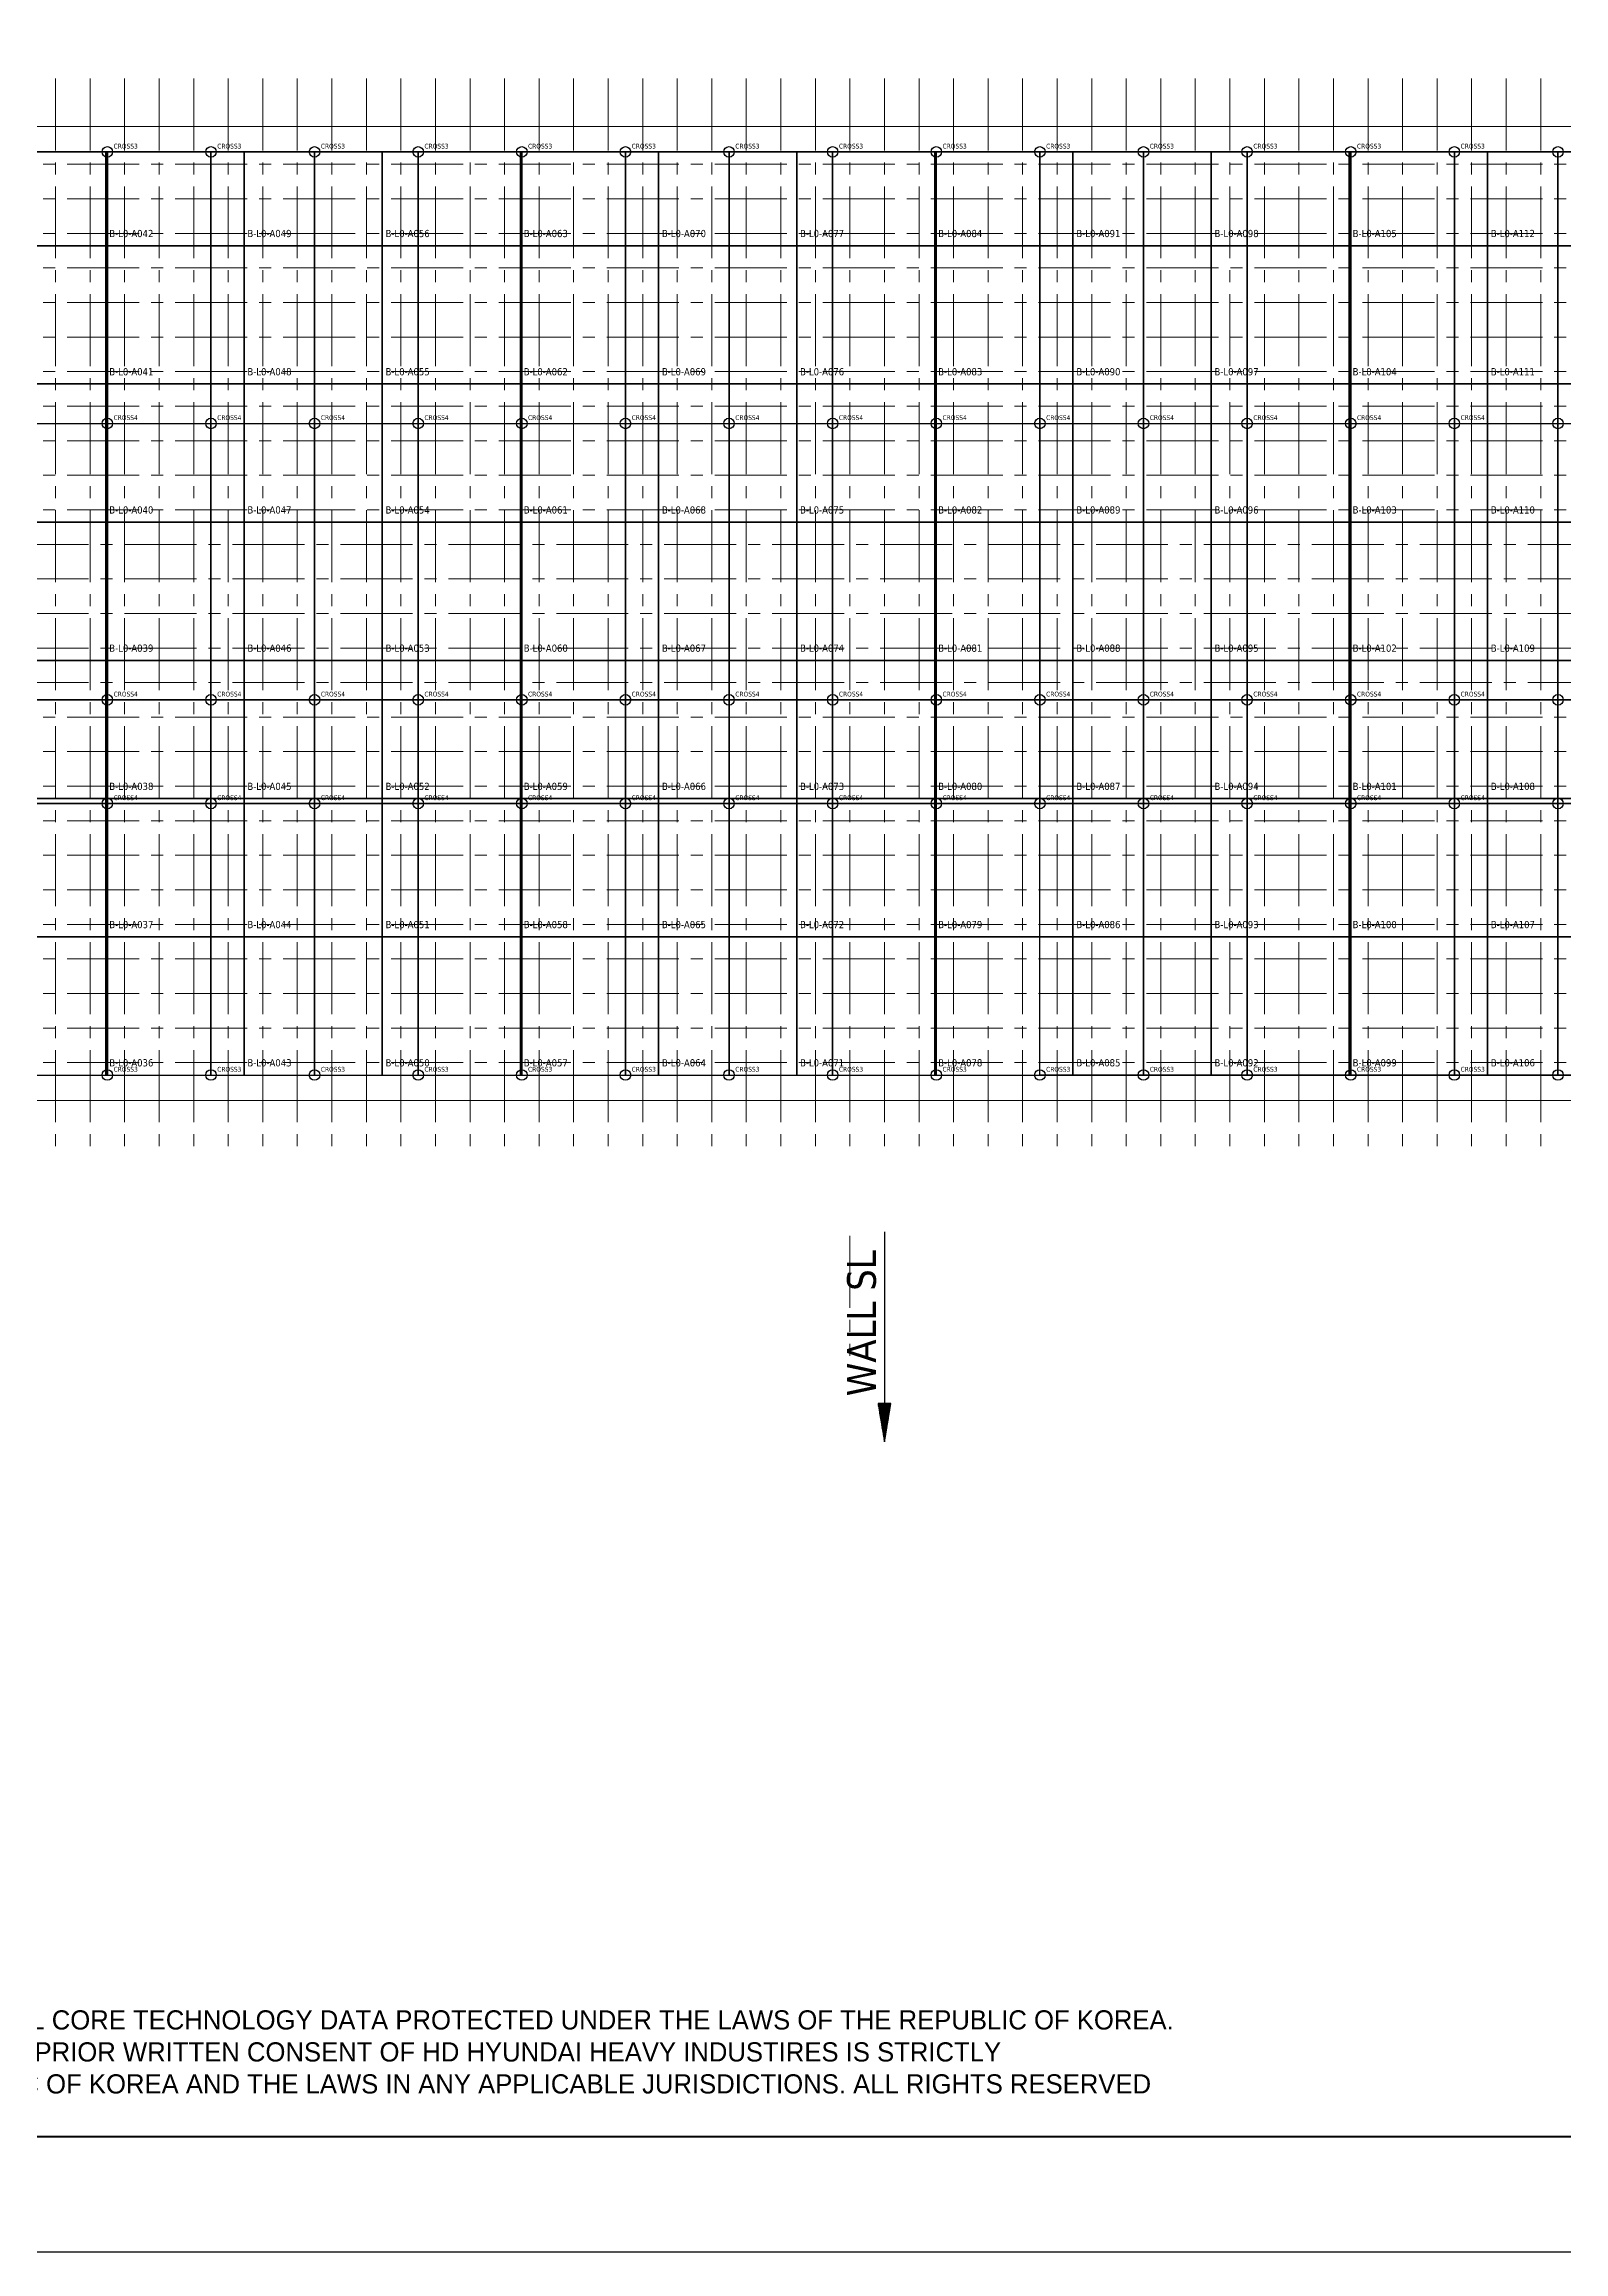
# Model space of a CAD drawing. Extents: x 0 to 50400, y 0 to 35640.
# Drawn here: x 16356 to 32196, y 0 to 23001 of the extents above; entities that cross this region are included whole.
import ezdxf
from ezdxf.enums import TextEntityAlignment as Align

# ---------------------------------------------------------------- set-up
doc = ezdxf.new("R2010")
doc.units = 0
doc.linetypes.add('CENTER2', pattern=[225, 150, -25, 25, -25])
for name, color, linetype, lineweight in [('ACS_AREA_L0', 3, 'Continuous', 25), ('ACS_CROSS3', 200, 'Continuous', 25), ('ACS_CROSS4', 206, 'Continuous', 25), ('ACS_LABEL', 7, 'Continuous', 25), ('ACS_LINE_H', 30, 'Continuous', 25), ('ACS_LINE_V', 30, 'Continuous', 25), ('KC-2B Membrane Sheet', 181, 'Continuous', 25), ('KC-2B Membrane Sheet UM', 181, 'Continuous', 25), ('KC-2B Steel Wall', 7, 'Continuous', 20), ('KC-2B Wall Name', 3, 'Continuous', 25)]:
    doc.layers.add(name, color=color, linetype=linetype, lineweight=lineweight)
doc.layers.add('MULTI-PLOT-AREA', color=2, linetype='Continuous', plot=False)
doc.layers.add('New Scale Title', color=7, linetype='Continuous')
doc.styles.add('Default', font='tahoma.ttf')

# ---------------------------------------------------------------- blocks, each defined once
blk = doc.blocks.new('MULTI-PLOT-AREA')
at = {"layer": 'MULTI-PLOT-AREA'}
blk.add_lwpolyline([(0, 0), (1, 0), (1, 1), (0, 1)], close=True, dxfattribs=at)

msp = doc.modelspace()

# ---------------------------------------------------------------- hatches: boundary and pattern name
at = {"layer": 'KC-2B Wall Name'}
h = msp.add_hatch(dxfattribs=at)
h.set_pattern_fill('SLOPELINE', color=256, scale=0.75, style=0, pattern_type=2)
h.set_pattern_definition([(45, (36319.7131, 12559.64045), (-0.530330086, 0.530330086), [75, -0.075])])
h.paths.add_polyline_path([(25181, 8839), (25048, 8839), (25115, 8441)])

# ---------------------------------------------------------------- linework, layer by layer
at = {"layer": 'ACS_AREA_L0'}
for points in [[(15560, 20901), (17000, 20901), (17000, 21879), (15560, 21879)], [(17000, 20901), (18440, 20901), (18440, 21879), (17000, 21879)], [(18440, 20901), (19880, 20901), (19880, 21879), (18440, 21879)], [(19880, 20901), (21320, 20901), (21320, 21879), (19880, 21879)], [(21320, 20901), (22760, 20901), (22760, 21879), (21320, 21879)], [(22760, 20901), (24200, 20901), (24200, 21879), (22760, 21879)], [(24200, 20901), (25640, 20901), (25640, 21879), (24200, 21879)], [(25640, 20901), (27080, 20901), (27080, 21879), (25640, 21879)], [(27080, 20901), (28520, 20901), (28520, 21879), (27080, 21879)], [(28520, 20901), (29960, 20901), (29960, 21879), (28520, 21879)], [(29960, 20901), (31400, 20901), (31400, 21879), (29960, 21879)], [(31400, 20901), (32840, 20901), (32840, 21879), (31400, 21879)], [(15560, 19461), (17000, 19461), (17000, 20901), (15560, 20901)], [(17000, 19461), (18440, 19461), (18440, 20901), (17000, 20901)], [(18440, 19461), (19880, 19461), (19880, 20901), (18440, 20901)], [(19880, 19461), (21320, 19461), (21320, 20901), (19880, 20901)], [(21320, 19461), (22760, 19461), (22760, 20901), (21320, 20901)], [(22760, 19461), (24200, 19461), (24200, 20901), (22760, 20901)], [(24200, 19461), (25640, 19461), (25640, 20901), (24200, 20901)], [(25640, 19461), (27080, 19461), (27080, 20901), (25640, 20901)], [(27080, 19461), (28520, 19461), (28520, 20901), (27080, 20901)], [(28520, 19461), (29960, 19461), (29960, 20901), (28520, 20901)], [(29960, 19461), (31400, 19461), (31400, 20901), (29960, 20901)], [(31400, 19461), (32840, 19461), (32840, 20901), (31400, 20901)], [(15560, 18021), (17000, 18021), (17000, 19461), (15560, 19461)], [(17000, 18021), (18440, 18021), (18440, 19461), (17000, 19461)], [(18440, 18021), (19880, 18021), (19880, 19461), (18440, 19461)], [(19880, 18021), (21320, 18021), (21320, 19461), (19880, 19461)], [(21320, 18021), (22760, 18021), (22760, 19461), (21320, 19461)], [(22760, 18021), (24200, 18021), (24200, 19461), (22760, 19461)], [(24200, 18021), (25640, 18021), (25640, 19461), (24200, 19461)], [(25640, 18021), (27080, 18021), (27080, 19461), (25640, 19461)], [(27080, 18021), (28520, 18021), (28520, 19461), (27080, 19461)], [(28520, 18021), (29960, 18021), (29960, 19461), (28520, 19461)], [(29960, 18021), (31400, 18021), (31400, 19461), (29960, 19461)], [(31400, 18021), (32840, 18021), (32840, 19461), (31400, 19461)], [(15560, 16581), (17000, 16581), (17000, 18021), (15560, 18021)], [(17000, 16581), (18440, 16581), (18440, 18021), (17000, 18021)], [(18440, 16581), (19880, 16581), (19880, 18021), (18440, 18021)], [(19880, 16581), (21320, 16581), (21320, 18021), (19880, 18021)], [(21320, 16581), (22760, 16581), (22760, 18021), (21320, 18021)], [(22760, 16581), (24200, 16581), (24200, 18021), (22760, 18021)], [(24200, 16581), (25640, 16581), (25640, 18021), (24200, 18021)], [(25640, 16581), (27080, 16581), (27080, 18021), (25640, 18021)], [(27080, 16581), (28520, 16581), (28520, 18021), (27080, 18021)], [(28520, 16581), (29960, 16581), (29960, 18021), (28520, 18021)], [(29960, 16581), (31400, 16581), (31400, 18021), (29960, 18021)], [(31400, 16581), (32840, 16581), (32840, 18021), (31400, 18021)], [(15560, 15141), (17000, 15141), (17000, 16581), (15560, 16581)], [(17000, 15141), (18440, 15141), (18440, 16581), (17000, 16581)], [(18440, 15141), (19880, 15141), (19880, 16581), (18440, 16581)], [(19880, 15141), (21320, 15141), (21320, 16581), (19880, 16581)], [(21320, 15141), (22760, 15141), (22760, 16581), (21320, 16581)], [(22760, 15141), (24200, 15141), (24200, 16581), (22760, 16581)], [(24200, 15141), (25640, 15141), (25640, 16581), (24200, 16581)], [(25640, 15141), (27080, 15141), (27080, 16581), (25640, 16581)], [(27080, 15141), (28520, 15141), (28520, 16581), (27080, 16581)], [(28520, 15141), (29960, 15141), (29960, 16581), (28520, 16581)], [(29960, 15141), (31400, 15141), (31400, 16581), (29960, 16581)], [(31400, 15141), (32840, 15141), (32840, 16581), (31400, 16581)], [(15560, 13701), (17000, 13701), (17000, 15141), (15560, 15141)], [(17000, 13701), (18440, 13701), (18440, 15141), (17000, 15141)], [(18440, 13701), (19880, 13701), (19880, 15141), (18440, 15141)], [(19880, 13701), (21320, 13701), (21320, 15141), (19880, 15141)], [(21320, 13701), (22760, 13701), (22760, 15141), (21320, 15141)], [(22760, 13701), (24200, 13701), (24200, 15141), (22760, 15141)], [(24200, 13701), (25640, 13701), (25640, 15141), (24200, 15141)], [(25640, 13701), (27080, 13701), (27080, 15141), (25640, 15141)], [(27080, 13701), (28520, 13701), (28520, 15141), (27080, 15141)], [(28520, 13701), (29960, 13701), (29960, 15141), (28520, 15141)], [(29960, 13701), (31400, 13701), (31400, 15141), (29960, 15141)], [(31400, 13701), (32840, 13701), (32840, 15141), (31400, 15141)], [(15560, 12261), (17000, 12261), (17000, 13701), (15560, 13701)], [(17000, 12261), (18440, 12261), (18440, 13701), (17000, 13701)], [(18440, 12261), (19880, 12261), (19880, 13701), (18440, 13701)], [(19880, 12261), (21320, 12261), (21320, 13701), (19880, 13701)], [(21320, 12261), (22760, 12261), (22760, 13701), (21320, 13701)], [(22760, 12261), (24200, 12261), (24200, 13701), (22760, 13701)], [(24200, 12261), (25640, 12261), (25640, 13701), (24200, 13701)], [(25640, 12261), (27080, 12261), (27080, 13701), (25640, 13701)], [(27080, 12261), (28520, 12261), (28520, 13701), (27080, 13701)], [(28520, 12261), (29960, 12261), (29960, 13701), (28520, 13701)], [(29960, 12261), (31400, 12261), (31400, 13701), (29960, 13701)], [(31400, 12261), (32840, 12261), (32840, 13701), (31400, 13701)]]:
    msp.add_lwpolyline(points, close=True, dxfattribs=at)
at = {"layer": 'ACS_CROSS3'}
for centre in [(17015, 21879), (18095, 21879), (19175, 21879), (20255, 21879), (21335, 21879), (22415, 21879), (23495, 21879), (24575, 21879), (25655, 21879), (26735, 21879), (27815, 21879), (28895, 21879), (29975, 21879), (31055, 21879), (32135, 21879), (17015, 12261), (18095, 12261), (19175, 12261), (20255, 12261), (21335, 12261), (22415, 12261), (23495, 12261), (24575, 12261), (25655, 12261), (26735, 12261), (27815, 12261), (28895, 12261), (29975, 12261), (31055, 12261), (32135, 12261)]:
    msp.add_circle(centre, 55, dxfattribs=at)
at = {"layer": 'ACS_CROSS4'}
for centre in [(17015, 19050), (18095, 19050), (19175, 19050), (20255, 19050), (21335, 19050), (22415, 19050), (23495, 19050), (24575, 19050), (25655, 19050), (26735, 19050), (27815, 19050), (28895, 19050), (29975, 19050), (31055, 19050), (32135, 19050), (17015, 16170), (18095, 16170), (19175, 16170), (20255, 16170), (21335, 16170), (22415, 16170), (23495, 16170), (24575, 16170), (25655, 16170), (26735, 16170), (27815, 16170), (28895, 16170), (29975, 16170), (31055, 16170), (32135, 16170), (17015, 15090), (18095, 15090), (19175, 15090), (20255, 15090), (21335, 15090), (22415, 15090), (23495, 15090), (24575, 15090), (25655, 15090), (26735, 15090), (27815, 15090), (28895, 15090), (29975, 15090), (31055, 15090), (32135, 15090)]:
    msp.add_circle(centre, 55, dxfattribs=at)
at = {"layer": 'ACS_LINE_H'}
for p, q in [((15560, 21879), (17000, 21879)), ((17000, 21879), (18440, 21879)), ((18440, 21879), (19880, 21879)), ((19880, 21879), (21320, 21879)), ((21320, 21879), (22760, 21879)), ((22760, 21879), (24200, 21879)), ((24200, 21879), (25640, 21879)), ((25640, 21879), (27080, 21879)), ((27080, 21879), (28520, 21879)), ((28520, 21879), (29960, 21879)), ((29960, 21879), (31400, 21879)), ((31400, 21879), (32840, 21879)), ((15560, 19050), (17000, 19050)), ((17000, 19050), (18440, 19050)), ((18440, 19050), (19880, 19050)), ((19880, 19050), (21320, 19050)), ((21320, 19050), (22760, 19050)), ((22760, 19050), (24200, 19050)), ((24200, 19050), (25640, 19050)), ((25640, 19050), (27080, 19050)), ((27080, 19050), (28520, 19050)), ((28520, 19050), (29960, 19050)), ((29960, 19050), (31400, 19050)), ((31400, 19050), (32840, 19050)), ((15560, 16170), (17000, 16170)), ((17000, 16170), (18440, 16170)), ((18440, 16170), (19880, 16170)), ((19880, 16170), (21320, 16170)), ((21320, 16170), (22760, 16170)), ((22760, 16170), (24200, 16170)), ((24200, 16170), (25640, 16170)), ((25640, 16170), (27080, 16170)), ((27080, 16170), (28520, 16170)), ((28520, 16170), (29960, 16170)), ((29960, 16170), (31400, 16170)), ((31400, 16170), (32840, 16170)), ((15560, 15090), (17000, 15090)), ((17000, 15090), (18440, 15090)), ((18440, 15090), (19880, 15090)), ((19880, 15090), (21320, 15090)), ((21320, 15090), (22760, 15090)), ((22760, 15090), (24200, 15090)), ((24200, 15090), (25640, 15090)), ((25640, 15090), (27080, 15090)), ((27080, 15090), (28520, 15090)), ((28520, 15090), (29960, 15090)), ((29960, 15090), (31400, 15090)), ((31400, 15090), (32840, 15090)), ((15560, 12261), (17000, 12261)), ((17000, 12261), (18440, 12261)), ((18440, 12261), (19880, 12261)), ((19880, 12261), (21320, 12261)), ((21320, 12261), (22760, 12261)), ((22760, 12261), (24200, 12261)), ((24200, 12261), (25640, 12261)), ((25640, 12261), (27080, 12261)), ((27080, 12261), (28520, 12261)), ((28520, 12261), (29960, 12261)), ((29960, 12261), (31400, 12261)), ((31400, 12261), (32840, 12261))]:
    msp.add_line(p, q, dxfattribs=at)
at = {"layer": 'ACS_LINE_V'}
for p, q in [((17015, 20901), (17015, 21879)), ((18095, 20901), (18095, 21879)), ((19175, 20901), (19175, 21879)), ((20255, 20901), (20255, 21879)), ((21335, 20901), (21335, 21879)), ((22415, 20901), (22415, 21879)), ((23495, 20901), (23495, 21879)), ((24575, 20901), (24575, 21879)), ((25655, 20901), (25655, 21879)), ((26735, 20901), (26735, 21879)), ((27815, 20901), (27815, 21879)), ((28895, 20901), (28895, 21879)), ((29975, 20901), (29975, 21879)), ((31055, 20901), (31055, 21879)), ((32135, 20901), (32135, 21879)), ((17015, 19461), (17015, 20901)), ((18095, 19461), (18095, 20901)), ((19175, 19461), (19175, 20901)), ((20255, 19461), (20255, 20901)), ((21335, 19461), (21335, 20901)), ((22415, 19461), (22415, 20901)), ((23495, 19461), (23495, 20901)), ((24575, 19461), (24575, 20901)), ((25655, 19461), (25655, 20901)), ((26735, 19461), (26735, 20901)), ((27815, 19461), (27815, 20901)), ((28895, 19461), (28895, 20901)), ((29975, 19461), (29975, 20901)), ((31055, 19461), (31055, 20901)), ((32135, 19461), (32135, 20901)), ((17015, 18021), (17015, 19461)), ((18095, 18021), (18095, 19461)), ((19175, 18021), (19175, 19461)), ((20255, 18021), (20255, 19461)), ((21335, 18021), (21335, 19461)), ((22415, 18021), (22415, 19461)), ((23495, 18021), (23495, 19461)), ((24575, 18021), (24575, 19461)), ((25655, 18021), (25655, 19461)), ((26735, 18021), (26735, 19461)), ((27815, 18021), (27815, 19461)), ((28895, 18021), (28895, 19461)), ((29975, 18021), (29975, 19461)), ((31055, 18021), (31055, 19461)), ((32135, 18021), (32135, 19461)), ((17015, 16581), (17015, 18021)), ((18095, 16581), (18095, 18021)), ((19175, 16581), (19175, 18021)), ((20255, 16581), (20255, 18021)), ((21335, 16581), (21335, 18021)), ((22415, 16581), (22415, 18021)), ((23495, 16581), (23495, 18021)), ((24575, 16581), (24575, 18021)), ((25655, 16581), (25655, 18021)), ((26735, 16581), (26735, 18021)), ((27815, 16581), (27815, 18021)), ((28895, 16581), (28895, 18021)), ((29975, 16581), (29975, 18021)), ((31055, 16581), (31055, 18021)), ((32135, 16581), (32135, 18021)), ((17015, 15141), (17015, 16581)), ((18095, 15141), (18095, 16581)), ((19175, 15141), (19175, 16581)), ((20255, 15141), (20255, 16581)), ((21335, 15141), (21335, 16581)), ((22415, 15141), (22415, 16581)), ((23495, 15141), (23495, 16581)), ((24575, 15141), (24575, 16581)), ((25655, 15141), (25655, 16581)), ((26735, 15141), (26735, 16581)), ((27815, 15141), (27815, 16581)), ((28895, 15141), (28895, 16581)), ((29975, 15141), (29975, 16581)), ((31055, 15141), (31055, 16581)), ((32135, 15141), (32135, 16581)), ((17015, 13701), (17015, 15141)), ((18095, 13701), (18095, 15141)), ((19175, 13701), (19175, 15141)), ((20255, 13701), (20255, 15141)), ((21335, 13701), (21335, 15141)), ((22415, 13701), (22415, 15141)), ((23495, 13701), (23495, 15141)), ((24575, 13701), (24575, 15141)), ((25655, 13701), (25655, 15141)), ((26735, 13701), (26735, 15141)), ((27815, 13701), (27815, 15141)), ((28895, 13701), (28895, 15141)), ((29975, 13701), (29975, 15141)), ((31055, 13701), (31055, 15141)), ((32135, 13701), (32135, 15141)), ((17015, 12261), (17015, 13701)), ((18095, 12261), (18095, 13701)), ((19175, 12261), (19175, 13701)), ((20255, 12261), (20255, 13701)), ((21335, 12261), (21335, 13701)), ((22415, 12261), (22415, 13701)), ((23495, 12261), (23495, 13701)), ((24575, 12261), (24575, 13701)), ((25655, 12261), (25655, 13701)), ((26735, 12261), (26735, 13701)), ((27815, 12261), (27815, 13701)), ((28895, 12261), (28895, 13701)), ((29975, 12261), (29975, 13701)), ((31055, 12261), (31055, 13701)), ((32135, 12261), (32135, 13701))]:
    msp.add_line(p, q, dxfattribs=at)
at = {"layer": 'KC-2B Membrane Sheet'}
for points in [[(17015, 16170), (15935, 16170), (15935, 19050), (17015, 19050), (17015, 16170)], [(18095, 16170), (17015, 16170), (17015, 19050), (18095, 19050), (18095, 16170)], [(19175, 16170), (18095, 16170), (18095, 19050), (19175, 19050), (19175, 16170)], [(20255, 16170), (19175, 16170), (19175, 19050), (20255, 19050), (20255, 16170)], [(21335, 16170), (20255, 16170), (20255, 19050), (21335, 19050), (21335, 16170)], [(22415, 16170), (21335, 16170), (21335, 19050), (22415, 19050), (22415, 16170)], [(23495, 16170), (22415, 16170), (22415, 19050), (23495, 19050), (23495, 16170)], [(24575, 16170), (23495, 16170), (23495, 19050), (24575, 19050), (24575, 16170)], [(25655, 16170), (24575, 16170), (24575, 19050), (25655, 19050), (25655, 16170)], [(26735, 16170), (25655, 16170), (25655, 19050), (26735, 19050), (26735, 16170)], [(26735, 19050), (27815, 19050), (27815, 16170), (26735, 16170), (26735, 19050)], [(27815, 19050), (28895, 19050), (28895, 16170), (27815, 16170), (27815, 19050)], [(28895, 19050), (29975, 19050), (29975, 16170), (28895, 16170), (28895, 19050)], [(29975, 19050), (31055, 19050), (31055, 16170), (29975, 16170), (29975, 19050)], [(31055, 19050), (32135, 19050), (32135, 16170), (31055, 16170), (31055, 19050)], [(32135, 19050), (33215, 19050), (33215, 16170), (32135, 16170), (32135, 19050)]]:
    msp.add_lwpolyline(points, dxfattribs=at)
at = {"layer": 'KC-2B Membrane Sheet UM', "linetype": 'Continuous'}
for p, q in [((15935, 21879), (17015, 21879)), ((17015, 21879), (17015, 19050)), ((17015, 19050), (17015, 21879)), ((17015, 21879), (18095, 21879)), ((18095, 19050), (18095, 21879)), ((18095, 21879), (19175, 21879)), ((18095, 21879), (18095, 19050)), ((19175, 19050), (19175, 21879)), ((19175, 21879), (20255, 21879)), ((19175, 21879), (19175, 19050)), ((20255, 19050), (20255, 21879)), ((20255, 21879), (21335, 21879)), ((20255, 21879), (20255, 19050)), ((21335, 19050), (21335, 21879)), ((21335, 21879), (22415, 21879)), ((21335, 21879), (21335, 19050)), ((22415, 19050), (22415, 21879)), ((22415, 21879), (23495, 21879)), ((22415, 21879), (22415, 19050)), ((23495, 19050), (23495, 21879)), ((23495, 21879), (24575, 21879)), ((23495, 21879), (23495, 19050)), ((24575, 19050), (24575, 21879)), ((24575, 21879), (25655, 21879)), ((24575, 21879), (24575, 19050)), ((25655, 21879), (25655, 19050)), ((26735, 21879), (25655, 21879)), ((25655, 21879), (25655, 19050)), ((26735, 21879), (26735, 19050)), ((27815, 21879), (26735, 21879)), ((26735, 19050), (26735, 21879)), ((27815, 21879), (27815, 19050)), ((28895, 21879), (27815, 21879)), ((27815, 19050), (27815, 21879)), ((28895, 21879), (28895, 19050)), ((29975, 21879), (28895, 21879)), ((28895, 19050), (28895, 21879)), ((29975, 21879), (29975, 19050)), ((31055, 21879), (29975, 21879)), ((29975, 19050), (29975, 21879)), ((31055, 21879), (31055, 19050)), ((32135, 21879), (31055, 21879)), ((31055, 19050), (31055, 21879)), ((32135, 21879), (32135, 19050)), ((33215, 21879), (32135, 21879)), ((32135, 19050), (32135, 21879)), ((17015, 15090), (17015, 16170)), ((17015, 16170), (17015, 15090)), ((18095, 16170), (18095, 15090)), ((18095, 15090), (18095, 16170)), ((19175, 16170), (19175, 15090)), ((19175, 15090), (19175, 16170)), ((20255, 16170), (20255, 15090)), ((20255, 15090), (20255, 16170)), ((21335, 16170), (21335, 15090)), ((21335, 15090), (21335, 16170)), ((22415, 16170), (22415, 15090)), ((22415, 15090), (22415, 16170)), ((23495, 16170), (23495, 15090)), ((23495, 15090), (23495, 16170)), ((24575, 16170), (24575, 15090)), ((24575, 15090), (24575, 16170)), ((25655, 16170), (25655, 15090)), ((25655, 15090), (25655, 16170)), ((26735, 16170), (26735, 15090)), ((26735, 15090), (26735, 16170)), ((27815, 16170), (27815, 15090)), ((27815, 15090), (27815, 16170)), ((28895, 16170), (28895, 15090)), ((28895, 15090), (28895, 16170)), ((29975, 16170), (29975, 15090)), ((29975, 15090), (29975, 16170)), ((31055, 16170), (31055, 15090)), ((31055, 15090), (31055, 16170)), ((32135, 16170), (32135, 15090)), ((32135, 15090), (32135, 16170)), ((39695, 15090), (10535, 15090)), ((10535, 15090), (39695, 15090)), ((17015, 15090), (17015, 12261)), ((17015, 12261), (17015, 15090)), ((18095, 15090), (18095, 12261)), ((18095, 12261), (18095, 15090)), ((19175, 15090), (19175, 12261)), ((19175, 12261), (19175, 15090)), ((20255, 15090), (20255, 12261)), ((20255, 12261), (20255, 15090)), ((21335, 15090), (21335, 12261)), ((21335, 12261), (21335, 15090)), ((22415, 15090), (22415, 12261)), ((22415, 12261), (22415, 15090)), ((23495, 15090), (23495, 12261)), ((23495, 12261), (23495, 15090)), ((24575, 15090), (24575, 12261)), ((24575, 12261), (24575, 15090)), ((25655, 15090), (25655, 12261)), ((25655, 12261), (25655, 15090)), ((26735, 12261), (26735, 15090)), ((26735, 12261), (26735, 15090)), ((27815, 12261), (27815, 15090)), ((27815, 15090), (27815, 12261)), ((28895, 12261), (28895, 15090)), ((28895, 15090), (28895, 12261)), ((29975, 12261), (29975, 15090)), ((29975, 15090), (29975, 12261)), ((31055, 12261), (31055, 15090)), ((31055, 15090), (31055, 12261)), ((32135, 12261), (32135, 15090)), ((32135, 15090), (32135, 12261)), ((15935, 12261), (17015, 12261)), ((17015, 12261), (18095, 12261)), ((18095, 12261), (19175, 12261)), ((19175, 12261), (20255, 12261)), ((20255, 12261), (21335, 12261)), ((21335, 12261), (22415, 12261)), ((22415, 12261), (23495, 12261)), ((23495, 12261), (24575, 12261)), ((24575, 12261), (25655, 12261)), ((25655, 12261), (26735, 12261)), ((27815, 12261), (26735, 12261)), ((28895, 12261), (27815, 12261)), ((29975, 12261), (28895, 12261)), ((31055, 12261), (29975, 12261)), ((32135, 12261), (31055, 12261)), ((33215, 12261), (32135, 12261))]:
    msp.add_line(p, q, dxfattribs=at)
at = {"layer": 'KC-2B Steel Wall', "linetype": 'CENTER2', "ltscale": 5}
for p, q in [((16475, 22645), (16475, 11495)), ((16835, 22645), (16835, 11495)), ((17195, 22645), (17195, 11495)), ((17555, 22645), (17555, 11495)), ((17915, 22645), (17915, 11495)), ((18275, 22645), (18275, 11495)), ((18635, 22645), (18635, 11495)), ((18995, 22645), (18995, 11495)), ((19355, 22645), (19355, 11495)), ((19715, 22645), (19715, 11495)), ((20075, 22645), (20075, 11495)), ((20435, 22645), (20435, 11495)), ((20795, 22645), (20795, 11495)), ((21155, 22645), (21155, 11495)), ((21515, 22645), (21515, 11495)), ((21875, 22645), (21875, 11495)), ((22235, 22645), (22235, 11495)), ((22595, 22645), (22595, 11495)), ((22955, 22645), (22955, 11495)), ((23315, 22645), (23315, 11495)), ((23675, 22645), (23675, 11495)), ((24035, 22645), (24035, 11495)), ((24395, 22645), (24395, 11495)), ((24755, 22645), (24755, 11495)), ((25115, 22645), (25115, 11495)), ((25475, 22645), (25475, 11495)), ((25835, 22645), (25835, 11495)), ((26195, 22645), (26195, 11495)), ((26555, 22645), (26555, 11495)), ((26915, 22645), (26915, 11495)), ((27275, 22645), (27275, 11495)), ((27635, 22645), (27635, 11495)), ((27995, 22645), (27995, 11495)), ((28355, 22645), (28355, 11495)), ((28715, 22645), (28715, 11495)), ((29075, 22645), (29075, 11495)), ((29435, 22645), (29435, 11495)), ((29795, 22645), (29795, 11495)), ((30155, 22645), (30155, 11495)), ((30515, 22645), (30515, 11495)), ((30875, 22645), (30875, 11495)), ((31235, 22645), (31235, 11495)), ((31595, 22645), (31595, 11495)), ((31955, 22645), (31955, 11495)), ((8722, 21750), (41507, 21750)), ((8722, 21390), (41507, 21390)), ((8722, 21030), (41507, 21030)), ((8722, 20670), (41507, 20670)), ((8722, 20310), (41507, 20310)), ((8722, 19950), (41507, 19950)), ((8722, 19590), (41507, 19590)), ((8722, 19230), (41507, 19230)), ((8722, 18870), (41507, 18870)), ((8722, 18510), (41507, 18510)), ((8722, 18150), (41507, 18150)), ((12695, 17790), (41507, 17790)), ((12695, 17430), (41507, 17430)), ((12695, 17070), (41507, 17070)), ((12695, 16710), (41507, 16710)), ((12695, 16350), (41507, 16350)), ((8722, 15990), (41507, 15990)), ((8722, 15630), (41507, 15630)), ((8722, 15270), (41507, 15270)), ((8722, 14910), (41507, 14910)), ((8722, 14550), (41507, 14550)), ((8722, 14190), (41507, 14190)), ((8722, 13830), (41507, 13830)), ((8722, 13470), (41507, 13470)), ((8722, 13110), (41507, 13110)), ((8722, 12750), (41507, 12750)), ((8722, 12390), (41507, 12390)), ((24755, 10585), (24755, 9335))]:
    msp.add_line(p, q, dxfattribs=at)
at = {"layer": 'KC-2B Steel Wall', "extrusion": (0, 0, -1)}
for p, q in [((9222, 22145), (41007, 22145)), ((41007, 11995), (9222, 11995))]:
    msp.add_line(p, q, dxfattribs=at)
at = {"layer": 'KC-2B Wall Name'}
msp.add_line((25115, 10628), (25115, 8839), dxfattribs=at)
msp.add_lwpolyline([(25181, 8839), (25048, 8839), (25115, 8441)], close=True, dxfattribs=at)
at = {"layer": 'New Scale Title', "color": 7, "linetype": 'Continuous', "lineweight": 40}
msp.add_line((48600, 1200), (1800, 1200), dxfattribs=at)

# ---------------------------------------------------------------- block references
at = {"layer": 'New Scale Title', "lineweight": 5, "xscale": 50400, "yscale": 35640, "zscale": 1.2}
msp.add_blockref('MULTI-PLOT-AREA', (0, 0), dxfattribs=at)

# ---------------------------------------------------------------- texts
at = {"insert": (1665, 2850), "char_height": 200, "attachment_point": 1}
msp.add_mtext_dynamic_manual_height_columns('CAUTION:\\PTHIS DRAWING CONSTITUTES A TRADE SECRET OF HD HYUNDAI HEAVY INDUSTRIES AND CONTAINS NATIONAL CORE TECHNOLOGY DATA PROTECTED UNDER THE LAWS OF THE REPUBLIC OF KOREA.^JANY MODIFICATION, DISTRIBUTION, OR DISCLOSURE OF THIS DRAWING, IN WHOLE OF IN PART, WITHOUT THE PRIOR WRITTEN CONSENT OF HD HYUNDAI HEAVY INDUSTIRES IS STRICTLY^JPROHIBITED AND MAY RESULT IN PENALTIES, FINES, AND IMPRISONMENT, INDER THE LAWS OF THE REPUBLIC OF KOREA AND THE LAWS IN ANY APPLICABLE JURISDICTIONS. ALL RIGHTS RESERVED', width=552900.89, gutter_width=16936, heights=[-1233], dxfattribs=at)
at = {"layer": 'ACS_CROSS3', "style": 'Default'}
for p in [(17080, 21914), (18160, 21914), (19240, 21914), (20320, 21914), (21400, 21914), (22480, 21914), (23560, 21914), (24640, 21914), (25720, 21914), (26800, 21914), (27880, 21914), (28960, 21914), (30040, 21914), (31120, 21914), (17080, 12296), (18160, 12296), (19240, 12296), (20320, 12296), (21400, 12296), (22480, 12296), (23560, 12296), (24640, 12296), (25720, 12296), (26800, 12296), (27880, 12296), (28960, 12296), (30040, 12296), (31120, 12296)]:
    msp.add_text('CROSS3', height=50, dxfattribs=at).set_placement(p)
at = {"layer": 'ACS_CROSS4', "style": 'Default'}
for p in [(17080, 19085), (18160, 19085), (19240, 19085), (20320, 19085), (21400, 19085), (22480, 19085), (23560, 19085), (24640, 19085), (25720, 19085), (26800, 19085), (27880, 19085), (28960, 19085), (30040, 19085), (31120, 19085), (17080, 16205), (18160, 16205), (19240, 16205), (20320, 16205), (21400, 16205), (22480, 16205), (23560, 16205), (24640, 16205), (25720, 16205), (26800, 16205), (27880, 16205), (28960, 16205), (30040, 16205), (31120, 16205), (17080, 15125), (18160, 15125), (19240, 15125), (20320, 15125), (21400, 15125), (22480, 15125), (23560, 15125), (24640, 15125), (25720, 15125), (26800, 15125), (27880, 15125), (28960, 15125), (30040, 15125), (31120, 15125)]:
    msp.add_text('CROSS4', height=50, dxfattribs=at).set_placement(p)
at = {"layer": 'ACS_LABEL', "style": 'Default'}
for s, p in [('B-L0-A042', (17035, 20991)), ('B-L0-A049', (18475, 20991)), ('B-L0-A056', (19915, 20991)), ('B-L0-A063', (21355, 20991)), ('B-L0-A070', (22795, 20991)), ('B-L0-A077', (24235, 20991)), ('B-L0-A084', (25675, 20991)), ('B-L0-A091', (27115, 20991)), ('B-L0-A098', (28555, 20991)), ('B-L0-A105', (29995, 20991)), ('B-L0-A112', (31435, 20991)), ('B-L0-A041', (17035, 19551)), ('B-L0-A048', (18475, 19551)), ('B-L0-A055', (19915, 19551)), ('B-L0-A062', (21355, 19551)), ('B-L0-A069', (22795, 19551)), ('B-L0-A076', (24235, 19551)), ('B-L0-A083', (25675, 19551)), ('B-L0-A090', (27115, 19551)), ('B-L0-A097', (28555, 19551)), ('B-L0-A104', (29995, 19551)), ('B-L0-A111', (31435, 19551)), ('B-L0-A040', (17035, 18111)), ('B-L0-A047', (18475, 18111)), ('B-L0-A054', (19915, 18111)), ('B-L0-A061', (21355, 18111)), ('B-L0-A068', (22795, 18111)), ('B-L0-A075', (24235, 18111)), ('B-L0-A082', (25675, 18111)), ('B-L0-A089', (27115, 18111)), ('B-L0-A096', (28555, 18111)), ('B-L0-A103', (29995, 18111)), ('B-L0-A110', (31435, 18111)), ('B-L0-A039', (17035, 16671)), ('B-L0-A046', (18475, 16671)), ('B-L0-A053', (19915, 16671)), ('B-L0-A060', (21355, 16671)), ('B-L0-A067', (22795, 16671)), ('B-L0-A074', (24235, 16671)), ('B-L0-A081', (25675, 16671)), ('B-L0-A088', (27115, 16671)), ('B-L0-A095', (28555, 16671)), ('B-L0-A102', (29995, 16671)), ('B-L0-A109', (31435, 16671)), ('B-L0-A038', (17035, 15231)), ('B-L0-A045', (18475, 15231)), ('B-L0-A052', (19915, 15231)), ('B-L0-A059', (21355, 15231)), ('B-L0-A066', (22795, 15231)), ('B-L0-A073', (24235, 15231)), ('B-L0-A080', (25675, 15231)), ('B-L0-A087', (27115, 15231)), ('B-L0-A094', (28555, 15231)), ('B-L0-A101', (29995, 15231)), ('B-L0-A108', (31435, 15231)), ('B-L0-A037', (17035, 13791)), ('B-L0-A044', (18475, 13791)), ('B-L0-A051', (19915, 13791)), ('B-L0-A058', (21355, 13791)), ('B-L0-A065', (22795, 13791)), ('B-L0-A072', (24235, 13791)), ('B-L0-A079', (25675, 13791)), ('B-L0-A086', (27115, 13791)), ('B-L0-A093', (28555, 13791)), ('B-L0-A100', (29995, 13791)), ('B-L0-A107', (31435, 13791)), ('B-L0-A036', (17035, 12351)), ('B-L0-A043', (18475, 12351)), ('B-L0-A050', (19915, 12351)), ('B-L0-A057', (21355, 12351)), ('B-L0-A064', (22795, 12351)), ('B-L0-A071', (24235, 12351)), ('B-L0-A078', (25675, 12351)), ('B-L0-A085', (27115, 12351)), ('B-L0-A092', (28555, 12351)), ('B-L0-A099', (29995, 12351)), ('B-L0-A106', (31435, 12351))]:
    msp.add_text(s, height=75, dxfattribs=at).set_placement(p)
at = {"layer": 'KC-2B Wall Name', "style": 'Default'}
msp.add_text('WALL SL', height=300, rotation=90, dxfattribs=at).set_placement((25115, 8914), align=Align.BOTTOM_LEFT)

doc.saveas('drawing.dxf')
